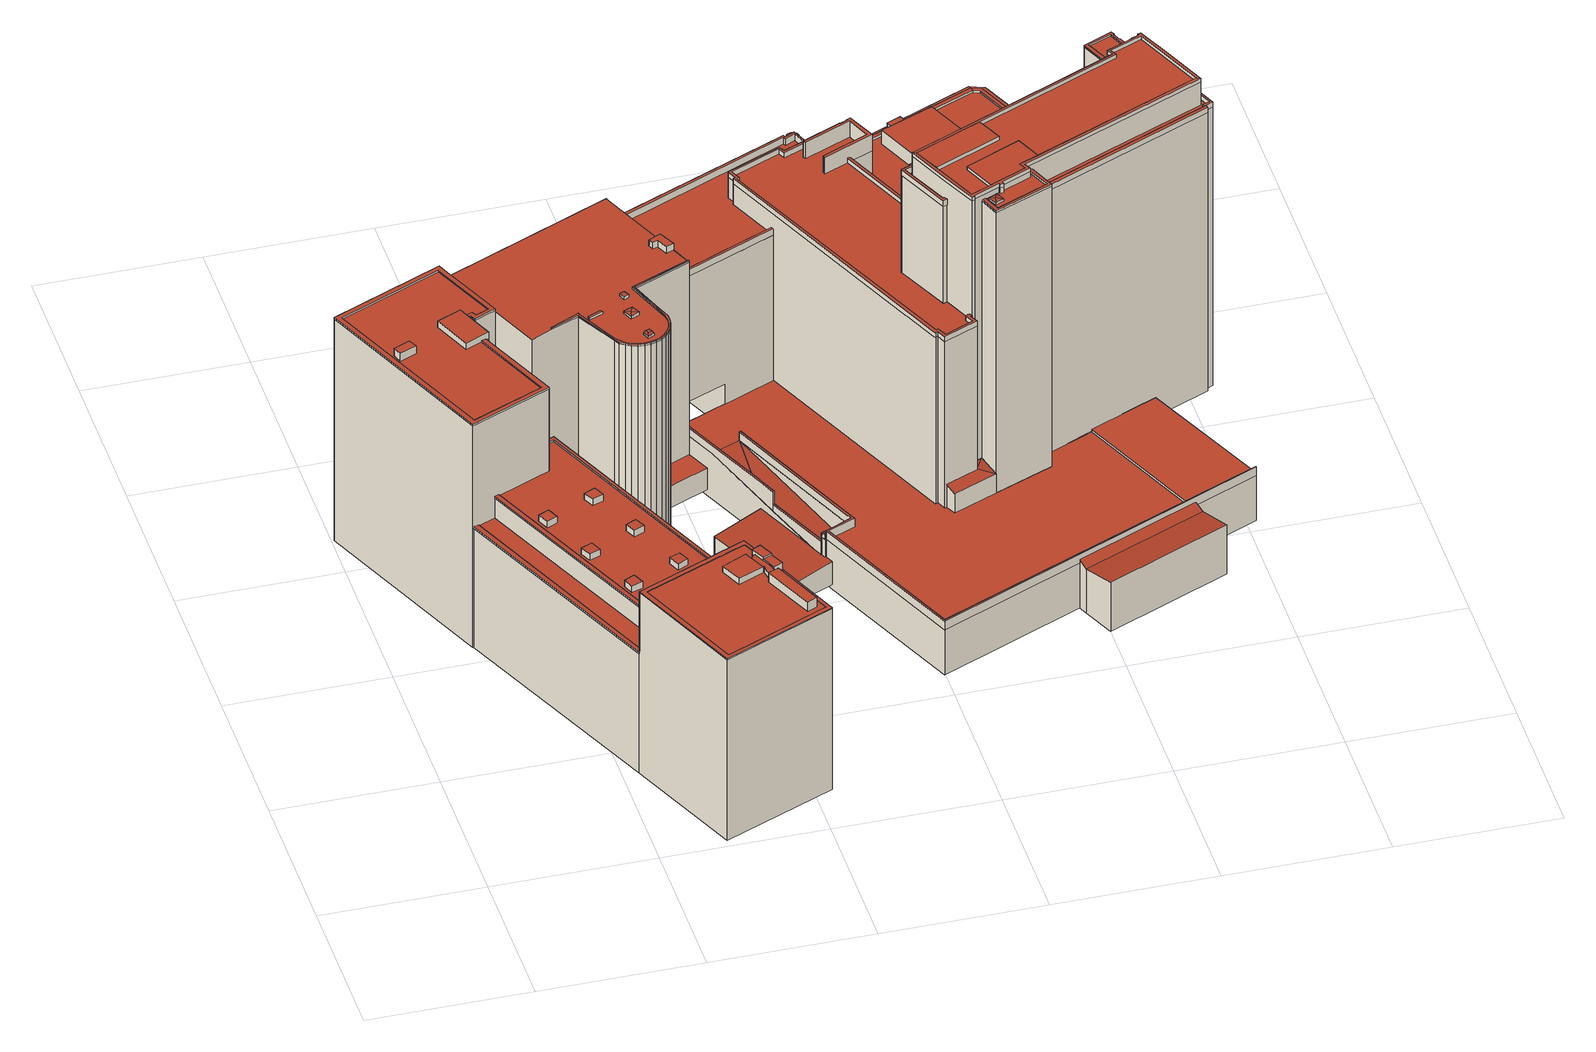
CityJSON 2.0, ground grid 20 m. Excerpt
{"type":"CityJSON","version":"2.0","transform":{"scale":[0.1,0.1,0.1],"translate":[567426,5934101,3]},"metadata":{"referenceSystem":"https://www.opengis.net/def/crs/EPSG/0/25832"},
"CityObjects":{
"building1":{"type":"Building","attributes":{"Grundfläche 2D":"1065.179190","Grundhöhe NN":"3.214"},"children":["building1-1","building1-2","building1-3","building1-4","building1-5","building1-6","building1-7","building1-8","building1-9","building1-10","building1-11","building1-12","building1-13"],"geometry":[{"type":"MultiSurface","lod":"3","boundaries":[[[0,1,2,3,4,5,6,7,8,9,10,11,12,13,14,15,16,17,18,19,20,21,22,23,24,25]],[[26,27,28,29]],[[30,31,32,33,34,35,36,37,38,39,40,41,42]],[[43,44,45,46,47,48,49]],[[50,51,52,53]],[[54,55,56,57,58,59]],[[60,61,62,63,64,65,66,67,68,69,70,71,72,73,74,75,76]],[[77,78,79,80,81,82]],[[83,84,85,86,87,88,89,90,91,92,93,94,95,96]],[[97,98,99,100,101,102,103,104]],[[105,106,107,108,109,110,111,112,113],[114,115,116,117,118,119]],[[120,121,122,123,124]],[[86,85,15,14]],[[84,83,17,16,15,85]],[[83,96,18,17]],[[19,18,96,95]],[[95,94,20,19]],[[21,20,94,93]],[[91,23,22,21,93,92]],[[91,90,24,23]],[[125,126,0,25]],[[126,127,128,2,1,0]],[[128,129,130,131,5,4,3,2]],[[132,133,7,6,5,131]],[[133,134,8,7]],[[134,135,9,8]],[[136,137,138,12,11,10,9,135]],[[138,139,13,12]],[[26,29,89,88]],[[27,26,88,87]],[[140,28,27,87,86,14,13,139]],[[89,29,28,140,125,25,24,90]],[[141,142,46,45]],[[143,47,46,142]],[[49,48,99,98]],[[43,49,98,97]],[[144,145,50,53]],[[102,101,52,51]],[[55,54,115,114]],[[114,119,56,55]],[[119,118,57,56]],[[54,59,58,117,116,115]],[[70,69,113,112]],[[71,70,112,111]],[[72,71,111,110]],[[110,109,73,72]],[[74,73,109,108]],[[107,146,76,75]],[[146,147,148,149,150,63,62,61,60,76]],[[150,151,64,63]],[[151,152,65,64]],[[153,105,68,67,66,65,152,154]],[[81,80,120,124]],[[78,77,155,156]],[[156,157,79,78]],[[134,133,158,159]],[[135,134,159,160]],[[155,77,82,81,124,123,144,53,52,101,100,138,137,136,135,160,161]],[[48,47,143,30,42,139,138,100,99]],[[139,42,41,140]],[[140,41,40,125]],[[125,40,39,126]],[[34,162,131,130,129,128,37,36,35]],[[128,127,126,39,38,37]],[[133,132,131,162,34,163,164,158]],[[163,34,33,32,165,166]],[[31,30,143,142,167,32]],[[144,123,122,145]],[[167,142,141,168,165,32]],[[43,97,104,103,102,51,50,145,122,121,80,79,150,149,148,147,146,45,44]],[[121,120,80]],[[150,79,157,169,170,151]],[[152,151,170,171]],[[45,146,107,172,168,141]],[[173,174,172,107,106,105,153,154,152,171,175]],[[157,156,176,169]],[[156,155,161,176]],[[161,160,159,158,164,163,166,165,168,172,174,173,175,171,170,169,176]]],"semantics":{"surfaces":[{"type":"RoofSurface"},{"type":"WallSurface"},{"type":"GroundSurface"}],"values":[0,0,0,0,0,0,0,0,0,0,0,0,1,1,1,1,1,1,1,1,1,1,1,1,1,1,1,1,1,1,1,1,1,1,1,1,1,1,1,1,1,1,1,1,1,1,1,1,1,1,1,1,1,1,1,1,1,1,1,1,1,1,1,1,1,1,1,1,1,1,1,1,1,1,1,1,1,2]}}]},
"building1-1":{"type":"BuildingInstallation","parents":["building1"],"geometry":[{"type":"MultiSurface","lod":"3","boundaries":[[[177,178,167,179,162,180,181]],[[178,31,32,167]],[[32,33,34,162,179,167]],[[177,181,182,183]],[[35,180,162,34]],[[181,180,35,182]],[[183,31,178,177]]],"semantics":{"surfaces":[{"type":"RoofSurface"},{"type":"WallSurface"}],"values":[0,1,1,1,1,1,1]}}]},
"building1-2":{"type":"BuildingInstallation","parents":["building1"],"geometry":[{"type":"MultiSurface","lod":"3","boundaries":[[[184,185,186,187]],[[187,186,188,189]],[[189,190,184,187]],[[185,184,190,191]],[[191,188,186,185]]],"semantics":{"surfaces":[{"type":"RoofSurface"},{"type":"WallSurface"}],"values":[0,1,1,1,1]}}]},
"building1-3":{"type":"BuildingInstallation","parents":["building1"],"geometry":[{"type":"MultiSurface","lod":"3","boundaries":[[[192,193,194,195]],[[196,197,195,194]],[[192,195,197,198]],[[193,192,198,199]],[[199,196,194,193]]],"semantics":{"surfaces":[{"type":"RoofSurface"},{"type":"WallSurface"}],"values":[0,1,1,1,1]}}]},
"building1-4":{"type":"BuildingInstallation","parents":["building1"],"geometry":[{"type":"MultiSurface","lod":"3","boundaries":[[[200,201,202,203]],[[203,202,204,205]],[[205,206,200,203]],[[201,200,206,207]],[[207,204,202,201]]],"semantics":{"surfaces":[{"type":"RoofSurface"},{"type":"WallSurface"}],"values":[0,1,1,1,1]}}]},
"building1-5":{"type":"BuildingInstallation","parents":["building1"],"geometry":[{"type":"MultiSurface","lod":"3","boundaries":[[[208,209,210,211]],[[211,210,212,213]],[[208,211,213,214]],[[209,208,214,215]],[[210,209,215,212]]],"semantics":{"surfaces":[{"type":"RoofSurface"},{"type":"WallSurface"}],"values":[0,1,1,1,1]}}]},
"building1-6":{"type":"BuildingInstallation","parents":["building1"],"geometry":[{"type":"MultiSurface","lod":"3","boundaries":[[[216,217,218,219]],[[219,218,220,221]],[[216,219,221,222]],[[217,216,222,223]],[[218,217,223,220]]],"semantics":{"surfaces":[{"type":"RoofSurface"},{"type":"WallSurface"}],"values":[0,1,1,1,1]}}]},
"building1-7":{"type":"BuildingInstallation","parents":["building1"],"geometry":[{"type":"MultiSurface","lod":"3","boundaries":[[[224,225,226,227]],[[227,226,228,229]],[[229,230,224,227]],[[225,224,230,231]],[[231,228,226,225]]],"semantics":{"surfaces":[{"type":"RoofSurface"},{"type":"WallSurface"}],"values":[0,1,1,1,1]}}]},
"building1-8":{"type":"BuildingInstallation","parents":["building1"],"geometry":[{"type":"MultiSurface","lod":"3","boundaries":[[[232,233,234,235]],[[104,236,235,234]],[[232,235,236,237]],[[103,233,232,237]],[[233,103,104,234]]],"semantics":{"surfaces":[{"type":"RoofSurface"},{"type":"WallSurface"}],"values":[0,1,1,1,1]}}]},
"building1-9":{"type":"BuildingInstallation","parents":["building1"],"geometry":[{"type":"MultiSurface","lod":"3","boundaries":[[[238,239,240,241]],[[239,238,75,74,108,242]],[[240,239,242,243,244,245,246]],[[246,247,241,240]],[[106,107,75,238,241,247]]],"semantics":{"surfaces":[{"type":"RoofSurface"},{"type":"WallSurface"}],"values":[0,1,1,1,1]}}]},
"building1-10":{"type":"BuildingInstallation","parents":["building1"],"geometry":[{"type":"MultiSurface","lod":"3","boundaries":[[[248,249,250,247,246,251,252]],[[245,253,254,255,256,248,252,251,246]],[[113,69,68,250,249,248,256]],[[106,247,250,68,105]]],"semantics":{"surfaces":[{"type":"RoofSurface"},{"type":"WallSurface"}],"values":[0,1,1,1]}}]},
"building1-11":{"type":"BuildingInstallation","parents":["building1"],"geometry":[{"type":"MultiSurface","lod":"3","boundaries":[[[253,245,244,257,258,259,260,58,57,261,262,263,264,254]],[[265,266,263]],[[266,264,263]],[[267,264,266]],[[243,268,257,244]],[[268,269,258,257]],[[269,270,259,258]],[[260,259,270,271]],[[271,117,58,260]],[[118,272,261,57]],[[272,273,274,263,262,261]],[[274,275,265,263]],[[264,267,276,277]],[[277,255,254,264]]],"semantics":{"surfaces":[{"type":"RoofSurface"},{"type":"WallSurface"}],"values":[0,0,0,0,1,1,1,1,1,1,1,1,1,1]}}]},
"building1-12":{"type":"BuildingInstallation","parents":["building1"],"geometry":[{"type":"MultiSurface","lod":"3","boundaries":[[[278,267,266,265,279,280,281]],[[276,267,278,282]],[[275,283,279,265]],[[280,279,283,284]],[[284,285,281,280]],[[285,282,278,281]]],"semantics":{"surfaces":[{"type":"RoofSurface"},{"type":"WallSurface"}],"values":[0,1,1,1,1,1]}}]},
"building1-13":{"type":"BuildingInstallation","parents":["building1"],"geometry":[{"type":"MultiSurface","lod":"3","boundaries":[[[286,287,288,289]],[[289,288,290,291]],[[286,289,291,292]],[[287,286,292,293]],[[288,287,293,290]]],"semantics":{"surfaces":[{"type":"RoofSurface"},{"type":"WallSurface"}],"values":[0,1,1,1,1]}}]},
"building2":{"type":"Building","attributes":{"Grundfläche 2D":"12.905920","Grundhöhe NN":"3.214"},"geometry":[{"type":"Solid","lod":"3","boundaries":[[[[294,295,296]],[[294,297,295]],[[294,296,298]],[[294,298,297]],[[299,300,296,295]],[[300,301,298,296]],[[301,302,297,298]],[[302,299,295,297]],[[302,301,300,299]]]],"semantics":{"surfaces":[{"type":"RoofSurface"},{"type":"WallSurface"},{"type":"GroundSurface"}],"values":[[0,0,0,0,1,1,1,1,2]]}}]},
"building3":{"type":"Building","attributes":{"Grundfläche 2D":"428.763745","Grundhöhe NN":"4.168"},"children":["building3-1","building3-2","building3-3","building3-4","building3-5","building3-6"],"geometry":[{"type":"Solid","lod":"3","boundaries":[[[[303,304,305,306,307,308,309,310,311,312,313,314,315,316,317,318,319,320,321,322,323,324,325,326,327,328]],[[329,330,331,332]],[[309,308,307,333,334]],[[310,309,334,335]],[[311,310,335,336]],[[312,311,336,337]],[[313,312,337,338]],[[314,313,338,339]],[[315,314,339,340]],[[316,315,340,341]],[[317,316,341,342]],[[318,317,342,343]],[[319,318,343,344]],[[320,319,344,345]],[[321,320,345,346]],[[322,321,346,347]],[[323,322,347,348]],[[324,323,348,349]],[[329,325,324,349,350,330]],[[325,329,332,326]],[[305,304,303,328,327,326,332,351,352,353]],[[306,305,353,354]],[[307,306,354,333]],[[332,331,355,351]],[[331,330,350,355]],[[348,347,346,345,344,343,342,341,340,339,338,337,336,335,334,333,354,353,352,351,355,350,349]]]],"semantics":{"surfaces":[{"type":"RoofSurface"},{"type":"WallSurface"},{"type":"GroundSurface"}],"values":[[0,0,1,1,1,1,1,1,1,1,1,1,1,1,1,1,1,1,1,1,1,1,1,1,1,2]]}}]},
"building3-1":{"type":"BuildingInstallation","parents":["building3"],"geometry":[{"type":"MultiSurface","lod":"3","boundaries":[[[356,357,358,359]],[[359,358,360]],[[361,358,357]],[[360,358,361]],[[362,363,364,357,356,359]],[[364,365,361,357]],[[365,366,360,361]],[[366,362,359,360]]],"semantics":{"surfaces":[{"type":"RoofSurface"},{"type":"WallSurface"}],"values":[0,0,0,0,1,1,1,1]}}]},
"building3-2":{"type":"BuildingInstallation","parents":["building3"],"geometry":[{"type":"MultiSurface","lod":"3","boundaries":[[[367,368,369]],[[367,370,371]],[[371,372,367]],[[372,368,367]],[[373,374,375,372,371]],[[376,375,374]],[[377,378,379,380,381,382,383,384,385,386,387,388,375,376,389,390,391,392,393,394,395,396,397,398,399,400,401,402,403,404,405,406,407,408,409,410,411,412]],[[370,367,369,327,413]],[[370,413,414,371]],[[414,415,416,417,376,374,373,371]],[[389,376,417,418]],[[390,389,418,419]],[[419,420,391,390]],[[392,391,420,421]],[[421,422,393,392]],[[394,393,422,423]],[[395,394,423,424]],[[396,395,424,425]],[[397,396,425,426]],[[426,427,398,397]],[[427,428,399,398]],[[428,429,400,399]],[[429,430,401,400]],[[402,401,430,431]],[[402,431,432,404,403]],[[406,405,404,432,433]],[[433,308,407,406]],[[308,309,408,407]],[[408,309,310,410,409]],[[310,311,411,410]],[[311,312,412,411]],[[312,313,377,412]],[[313,314,378,377]],[[314,315,379,378]],[[315,316,380,379]],[[316,317,381,380]],[[317,318,382,381]],[[318,319,383,382]],[[319,320,384,383]],[[320,321,385,384]],[[321,322,386,385]],[[322,323,387,386]],[[323,324,388,387]],[[388,324,325,372,375]],[[325,326,368,372]],[[326,327,369,368]]],"semantics":{"surfaces":[{"type":"RoofSurface"},{"type":"WallSurface"}],"values":[0,0,0,0,0,0,0,1,1,1,1,1,1,1,1,1,1,1,1,1,1,1,1,1,1,1,1,1,1,1,1,1,1,1,1,1,1,1,1,1,1,1,1,1,1,1]}}]},
"building3-3":{"type":"BuildingInstallation","parents":["building3"],"geometry":[{"type":"MultiSurface","lod":"3","boundaries":[[[434,435,436,437]],[[438,439,440,434,437,441]],[[442,443,444,445,436,435]],[[444,438,441,445]],[[441,437,436,445]],[[446,447,435,434]],[[447,448,449,450,444,443,442,435]],[[450,451,438,444]],[[438,451,452,446,434,440,439]]],"semantics":{"surfaces":[{"type":"RoofSurface"},{"type":"WallSurface"}],"values":[0,0,0,0,0,1,1,1,1]}}]},
"building3-4":{"type":"BuildingInstallation","parents":["building3"],"geometry":[{"type":"MultiSurface","lod":"3","boundaries":[[[453,454,455,456,457]],[[458,459,455,454]],[[459,460,456,455]],[[461,453,457,456,460,462]],[[461,458,454,453]]],"semantics":{"surfaces":[{"type":"RoofSurface"},{"type":"WallSurface"}],"values":[0,1,1,1,1]}}]},
"building3-5":{"type":"BuildingInstallation","parents":["building3"],"geometry":[{"type":"MultiSurface","lod":"3","boundaries":[[[463,464,465,466]],[[466,465,467,468]],[[463,466,468,469]],[[469,470,464,463]],[[470,467,465,464]]],"semantics":{"surfaces":[{"type":"RoofSurface"},{"type":"WallSurface"}],"values":[0,1,1,1,1]}}]},
"building3-6":{"type":"BuildingInstallation","parents":["building3"],"geometry":[{"type":"MultiSurface","lod":"3","boundaries":[[[471,472,473,474,475,476]],[[303,477,474,473]],[[477,478,475,474]],[[476,475,478,479]],[[479,480,471,476]],[[480,328,472,471]],[[328,303,473,472]]],"semantics":{"surfaces":[{"type":"RoofSurface"},{"type":"WallSurface"}],"values":[0,1,1,1,1,1,1]}}]},
"building4":{"type":"Building","attributes":{"Grundfläche 2D":"85.106698","Grundhöhe NN":"3.986"},"geometry":[{"type":"Solid","lod":"3","boundaries":[[[[481,482,483,484,485,486]],[[482,481,487,488]],[[483,482,488,489]],[[484,483,489,490]],[[481,486,491,487]],[[485,484,490,492]],[[486,485,492,491]],[[491,492,490,489,488,487]]]],"semantics":{"surfaces":[{"type":"RoofSurface"},{"type":"WallSurface"},{"type":"GroundSurface"}],"values":[[0,1,1,1,1,1,1,2]]}}]},
"building5":{"type":"Building","attributes":{"Grundfläche 2D":"543.362031","Grundhöhe NN":"6.233"},"children":["building5-1","building5-2","building5-3"],"geometry":[{"type":"MultiSurface","lod":"3","boundaries":[[[493,494,495,496,497,498,499,500,501,502,503,504,505,506,507,508,509,510,511,512,513,514,515,516,517,518,519,520,521,522,523,524,525,526]],[[527,528,529,530,531,532,533,534,535,536,537,538,539,540,541,542,543,544,545,546]],[[547,548,549,550,551,552,553,554,555,556,557,558,559,560,561,562,563,564,565,566,567,568,569,570,571,572,573,574,575,576]],[[577,578,579,580,581,582,583,584,585,586,587,588,589,590,591,592,593,594,595,596]],[[549,548,547,509,508,507]],[[547,576,510,509]],[[511,510,576,575]],[[575,574,512,511]],[[513,512,574,573]],[[573,572,514,513]],[[572,571,515,514]],[[571,570,569,517,516,515]],[[518,517,569,568]],[[519,518,568,567]],[[520,519,567,566]],[[521,520,566,565]],[[564,597,523,522]],[[597,598,524,523]],[[598,599,525,524]],[[600,493,526,525,599,601]],[[600,602,494,493]],[[602,603,495,494]],[[603,604,496,495]],[[604,605,497,496]],[[605,606,607,608,500,499,498,497]],[[608,609,501,500]],[[609,610,502,501]],[[610,611,612,504,503,502]],[[612,613,505,504]],[[613,614,506,505]],[[614,549,507,506]],[[615,579,536,535]],[[578,537,536,579]],[[538,537,578,577]],[[539,538,577,596]],[[540,539,596,595]],[[595,594,541,540]],[[542,541,594,593]],[[593,592,543,542]],[[592,591,544,543]],[[616,617,527,546]],[[617,618,528,527]],[[618,619,529,528]],[[619,620,530,529]],[[620,621,531,530]],[[621,622,623,533,532,531]],[[534,533,623,624]],[[624,615,535,534]],[[557,556,625,626]],[[558,557,626,627]],[[559,558,627,628]],[[560,559,628,629]],[[561,560,629,630]],[[562,561,630,631]],[[563,562,631,632]],[[564,563,632,633]],[[597,564,633,634]],[[598,597,634,635]],[[599,598,635,636,616,546]],[[544,591,590,600,601,599,546,545]],[[600,590,589,602]],[[602,589,588,603]],[[603,588,587,604]],[[604,587,586,605]],[[584,637,638,639,608,607,606,605,586,585]],[[609,608,639,640]],[[610,609,640,641]],[[642,612,611,610,641,643]],[[553,552,644,645]],[[556,555,554,646,625]],[[613,612,642,647]],[[614,613,647,648]],[[550,549,614,648,649]],[[552,551,650,644]],[[554,553,645,646]],[[551,550,649,650]],[[581,580,579,615,651,652]],[[653,581,652]],[[582,581,653,654]],[[654,655,583,582]],[[656,657,637,584,583,655]],[[617,616,636,658]],[[618,617,658,659]],[[619,618,659,660]],[[620,619,660,661]],[[621,620,661,662]],[[663,664,665,623,622,621,662,666]],[[665,667,624,623]],[[668,651,615,624,667]],[[666,657,656,663]],[[651,668,653,652]],[[637,657,666,662,661,660,659,658,636,635,634,633,632,631,630,629,628,627,626,625,646,645,644,650,649,648,647,642,643,641,640,639,638]],[[654,653,668,667,665,664,663,656,655]]],"semantics":{"surfaces":[{"type":"RoofSurface"},{"type":"WallSurface"},{"type":"GroundSurface"},{"type":"OuterCeilingSurface"}],"values":[0,0,0,0,1,1,1,1,1,1,1,1,1,1,1,1,1,1,1,1,1,1,1,1,1,1,1,1,1,1,1,1,1,1,1,1,1,1,1,1,1,1,1,1,1,1,1,1,1,1,1,1,1,1,1,1,1,1,1,1,1,1,1,1,1,1,1,1,1,1,1,1,1,1,1,1,1,1,1,1,1,1,1,1,1,1,1,1,1,1,1,2,3]}}]},
"building5-1":{"type":"BuildingInstallation","parents":["building5"],"geometry":[{"type":"MultiSurface","lod":"3","boundaries":[[[669,670,671,672,673,674,675,676]],[[672,671,585,677]],[[677,678,673,672]],[[678,580,674,673]],[[580,581,675,674]],[[581,582,676,675]],[[582,583,669,676]],[[583,584,670,669]],[[585,671,670,584]]],"semantics":{"surfaces":[{"type":"RoofSurface"},{"type":"WallSurface"}],"values":[0,1,1,1,1,1,1,1,1]}}]},
"building5-2":{"type":"BuildingInstallation","parents":["building5"],"geometry":[{"type":"MultiSurface","lod":"3","boundaries":[[[679,680,681,682,683,684,685,686,687,688,689,690]],[[685,684,691,692]],[[692,693,686,685]],[[687,686,693,694]],[[694,695,688,687]],[[695,696,689,688]],[[558,690,689,696,697,698,699,557]],[[558,559,679,690]],[[680,679,559,560]],[[560,561,681,680]],[[561,562,682,681]],[[562,563,683,682]],[[691,684,683,563,564,522,521,565]]],"semantics":{"surfaces":[{"type":"RoofSurface"},{"type":"WallSurface"}],"values":[0,1,1,1,1,1,1,1,1,1,1,1,1]}}]},
"building5-3":{"type":"BuildingInstallation","parents":["building5"],"geometry":[{"type":"MultiSurface","lod":"3","boundaries":[[[700,701,699,698]],[[700,698,697,555]],[[701,700,555,556]],[[556,557,699,701]]],"semantics":{"surfaces":[{"type":"RoofSurface"},{"type":"WallSurface"}],"values":[0,1,1,1]}}]},
"building6":{"type":"Building","attributes":{"Grundfläche 2D":"1295.528689","Grundhöhe NN":"3.375"},"children":["building6-1","building6-2","building6-3"],"geometry":[{"type":"MultiSurface","lod":"3","boundaries":[[[702,703,704,705]],[[706,707,708,709]],[[710,709,708]],[[711,712,709,710,713,714]],[[715,716,717,718,719,720,721,722,723,724,725,726,727]],[[728,729,730,731,730,732,733,734,735,736,737,738,739]],[[740,741,742,731,743,744,745,746,747,748,749,750,751,752,753,754,755,756,757,758,759,760,761]],[[731,742,762,763]],[[764,731,763,762]],[[765,731,764,762,766,767,768]],[[769,770,771,772]],[[773,774,771,770]],[[731,765,730]],[[734,733,732,775,736,735]],[[768,775,732,730,765]],[[768,767,776,737,736,775]],[[777,778,704,703]],[[778,749,705,704]],[[749,748,702,705]],[[707,706,754,753]],[[708,707,753,752]],[[752,779,710,708]],[[779,780,713,710]],[[781,782,711,714]],[[782,783,712,711]],[[780,781,714,713]],[[783,784,709,712]],[[784,754,706,709]],[[730,785,786,729,728,720,719,718,717,731]],[[739,787,721,720,728]],[[739,788,722,721,787]],[[789,723,722,788,790,769,772,791]],[[777,703,724,723,789]],[[725,724,703,702,748,747]],[[747,746,726,725]],[[744,715,727,726,746,745]],[[744,743,716,715]],[[743,731,717,716]],[[792,793,794,738,737,776,767,766,762,742,741,795,796]],[[739,738,794,797]],[[788,739,797,798]],[[788,798,799,790]],[[791,800,801,789]],[[802,778,777,789,801,803]],[[750,749,778,802,804]],[[751,750,804,805]],[[752,751,805,806]],[[779,752,806,807]],[[780,779,807,808]],[[782,781,809,810]],[[783,782,810,811]],[[781,780,808,809]],[[784,783,811,812]],[[813,755,754,784,812,814]],[[757,756,815,816]],[[756,755,813,815]],[[817,759,758,757,816,818]],[[760,759,817,819]],[[761,760,819,820]],[[741,740,761,820,795]],[[769,790,799,821,770]],[[771,822,800,791,772]],[[773,770,821,823]],[[774,773,823,824]],[[771,774,824,822]],[[804,802,803,801,800,822,824,823,821,799,798,797,794,793,792,796,795,820,819,817,818,816,815,813,814,812,811,810,809,808,807,806,805]]],"semantics":{"surfaces":[{"type":"RoofSurface"},{"type":"WallSurface"},{"type":"GroundSurface"}],"values":[0,0,0,0,0,0,0,0,0,0,0,0,1,1,1,1,1,1,1,1,1,1,1,1,1,1,1,1,1,1,1,1,1,1,1,1,1,1,1,1,1,1,1,1,1,1,1,1,1,1,1,1,1,1,1,1,1,1,1,1,1,1,1,1,1,2]}}]},
"building6-1":{"type":"BuildingInstallation","parents":["building6"],"geometry":[{"type":"MultiSurface","lod":"3","boundaries":[[[825,826,827,828,829,830,831,832]],[[828,741,742,762,766,833,830,829]],[[833,834,835,832,831,830]],[[836,764,825,832,835]],[[826,825,764,763]],[[763,837,740,827,826]],[[740,741,828,827]]],"semantics":{"surfaces":[{"type":"RoofSurface"},{"type":"WallSurface"}],"values":[0,1,1,1,1,1,1]}}]},
"building6-2":{"type":"BuildingInstallation","parents":["building6"],"geometry":[{"type":"MultiSurface","lod":"3","boundaries":[[[835,834,833,776,775]],[[835,775,768,836]],[[766,767,776,833]],[[767,768,775,776]]],"semantics":{"surfaces":[{"type":"RoofSurface"},{"type":"WallSurface"}],"values":[0,1,1,1]}}]},
"building6-3":{"type":"BuildingInstallation","parents":["building6"],"geometry":[{"type":"MultiSurface","lod":"3","boundaries":[[[838,786,785,839,840,841,842,843,844,845,787]],[[730,732,839,785]],[[732,733,734,735,736,843,842,841,840,839]],[[736,737,844,843]],[[737,738,845,844]],[[738,739,787,845]],[[739,846,838,787]],[[846,729,786,838]]],"semantics":{"surfaces":[{"type":"RoofSurface"},{"type":"WallSurface"}],"values":[0,1,1,1,1,1,1,1]}}]},
"building7":{"type":"Building","attributes":{"Grundfläche 2D":"1.753534","Grundhöhe NN":"9.571"},"geometry":[{"type":"Solid","lod":"3","boundaries":[[[[847,848,849,850,851,852,853,854,855,856,857,858,859,860,861,862,863,864,865,866]],[[867,868,855,854]],[[869,867,854,853]],[[870,869,853,852]],[[868,871,856,855]],[[871,872,857,856]],[[872,873,858,857]],[[873,874,859,858]],[[874,875,860,859]],[[875,876,861,860]],[[876,877,862,861]],[[877,878,863,862]],[[878,879,864,863]],[[879,880,865,864]],[[880,881,866,865]],[[881,882,847,866]],[[882,883,848,847]],[[883,884,849,848]],[[884,885,850,849]],[[885,886,851,850]],[[886,870,852,851]],[[879,878,877,876,875,874,873,872,871,868,867,869,870,886,885,884,883,882,881,880]]]],"semantics":{"surfaces":[{"type":"RoofSurface"},{"type":"WallSurface"},{"type":"GroundSurface"}],"values":[[0,1,1,1,1,1,1,1,1,1,1,1,1,1,1,1,1,1,1,1,1,2]]}}]},
"building8":{"type":"Building","attributes":{"Grundfläche 2D":"466.143411","Grundhöhe NN":"7.476"},"children":["building8-1","building8-2","building8-3"],"geometry":[{"type":"Solid","lod":"3","boundaries":[[[[887,888,889,890,891,892,893,894,895,896,897,898]],[[899,900,901,902]],[[903,904,905,906,900,907,908,909,910,911,912,913,914,915,916,917,918,919,920]],[[921,922,923,924,925,926,907,900,927,928,929,919,918,930,931,932]],[[933,934,905,904,903,920,935]],[[936,937,938,939,940,941,942,943,944,945,946]],[[947,948,949,950,951,952,953,954,955,956,957,958]],[[959,960,961,962,963,964,965,966]],[[967,968,969,970,971,972,973,974,975,976,977,978]],[[979,980,981,982,983,984,985,986,987,988,989,990]],[[991,992,993,994,995,996,997,998,999]],[[1000,1001,891,890]],[[1001,1002,892,891]],[[1002,1003,893,892]],[[1003,1004,894,893]],[[1004,1005,895,894]],[[897,896,963,962]],[[961,898,897,962]],[[887,898,961,960]],[[960,959,888,887]],[[959,966,889,888]],[[901,979,990,902]],[[990,989,899,902]],[[1006,1007,1008,909,908,907]],[[1008,1009,910,909]],[[1009,1010,911,910]],[[1010,1011,912,911]],[[1011,1012,913,912]],[[1012,1013,914,913]],[[1013,1014,915,914]],[[1014,1015,916,915]],[[1015,1016,917,916]],[[1016,1017,918,917]],[[919,985,984,935,920]],[[904,905,981,980,906,905,904,903]],[[906,980,979,901,900]],[[927,900,899,989,988]],[[988,987,928,927]],[[987,986,929,928]],[[986,985,919,929]],[[1017,1018,930,918]],[[1018,1019,931,930]],[[1020,932,931,1019]],[[1020,1021,921,932]],[[1021,1022,1023,1024,924,923,922,921]],[[1024,1025,925,924]],[[1025,1026,1006,907,926,925]],[[984,983,933,935]],[[934,933,983,982]],[[905,934,982,981]],[[1027,1028,948,947]],[[1028,1029,949,948]],[[996,995,951,950]],[[995,994,952,951]],[[994,993,953,952]],[[993,992,954,953]],[[992,991,955,954]],[[1030,1031,957,956]],[[1031,1032,958,957]],[[1032,1027,947,958]],[[1001,1000,1033,1034]],[[1002,1001,1034,1035]],[[1003,1002,1035,1036]],[[1004,1003,1036,1037]],[[1005,1004,1037,1038]],[[967,978,1039,1040]],[[968,967,1040,1041]],[[1000,890,889,966,965,969,968,1041,1033]],[[969,965,964,1017,1016,971,970]],[[1017,964,963,1018]],[[1018,963,896]],[[1005,1038,1042,1019,1018,896,895]],[[1043,1020,1019,1042]],[[1021,1020,1043,1044]],[[936,1045,1024,1023,1022,1021,1044,1046,938,937]],[[1024,1045,936,946,1047,1025]],[[997,1006,1026,1025,1047,946,945,999,998]],[[950,949,1029,1048,1049,1008,1007,1006,997,996]],[[1009,1008,1049,1050]],[[1010,1009,1050,1051]],[[978,977,976,1011,1010,1051,1039]],[[1011,976,975,1012]],[[1012,975,974,1013]],[[1013,974,973,1014]],[[1014,973,972,1015]],[[1015,972,971,1016]],[[1030,956,955,991,999,945,944,1052,1053]],[[939,938,1046,1054]],[[940,939,1054,1055]],[[941,940,1055,1056]],[[942,941,1056,1057]],[[943,942,1057,1058]],[[944,943,1058,1052]],[[1031,1030,1053,1059]],[[1032,1031,1059,1060]],[[1027,1032,1060,1061]],[[1028,1027,1061,1062]],[[1029,1028,1062,1048]],[[1046,1044,1043,1042,1038,1037,1036,1035,1034,1033,1041,1040,1039,1051,1050,1049,1048,1062,1061,1060,1059,1053,1052,1058,1057,1056,1055,1054]]]],"semantics":{"surfaces":[{"type":"RoofSurface"},{"type":"WallSurface"},{"type":"GroundSurface"}],"values":[[0,0,0,0,0,0,0,0,0,0,0,1,1,1,1,1,1,1,1,1,1,1,1,1,1,1,1,1,1,1,1,1,1,1,1,1,1,1,1,1,1,1,1,1,1,1,1,1,1,1,1,1,1,1,1,1,1,1,1,1,1,1,1,1,1,1,1,1,1,1,1,1,1,1,1,1,1,1,1,1,1,1,1,1,1,1,1,1,1,1,1,1,1,1,1,1,1,1,2]]}}]},
"building8-1":{"type":"BuildingInstallation","parents":["building8"],"geometry":[{"type":"MultiSurface","lod":"3","boundaries":[[[1063,1064,1065,1066,1067,1068,1069,1070]],[[977,978,1063,1070]],[[978,967,1064,1063]],[[967,968,1065,1064]],[[968,969,1066,1065]],[[1067,1066,969,970]],[[970,1071,1068,1067]],[[1069,1068,1071,1072]],[[977,1070,1069,1072]]],"semantics":{"surfaces":[{"type":"RoofSurface"},{"type":"WallSurface"}],"values":[0,1,1,1,1,1,1,1,1]}}]},
"building8-2":{"type":"BuildingInstallation","parents":["building8"],"geometry":[{"type":"MultiSurface","lod":"3","boundaries":[[[1073,1074,1075,1076]],[[1076,1075,1077]],[[1078,1075,1074]],[[1079,1077,1075,1078]],[[1080,1081,1082,1074,1073,1076]],[[1082,1083,1078,1074]],[[1084,1077,1079,1078,1083,1085]],[[1084,1080,1076,1077]]],"semantics":{"surfaces":[{"type":"RoofSurface"},{"type":"WallSurface"}],"values":[0,0,0,0,1,1,1,1]}}]},
"building8-3":{"type":"BuildingInstallation","parents":["building8"],"geometry":[{"type":"MultiSurface","lod":"3","boundaries":[[[1086,1087,1088,1089,1090,1091,1092,1093,1094,1095,1096,1047,1045]],[[939,940,1091,1090]],[[938,939,1090,1089]],[[940,941,1092,1091]],[[941,942,1093,1092]],[[942,943,1094,1093]],[[943,944,1095,1094]],[[944,945,1096,1095]],[[946,1047,1096,945]],[[936,1097,1086,1045,1047,946]],[[1087,1086,1097,1098]],[[1098,937,1088,1087]],[[938,1089,1088,937]]],"semantics":{"surfaces":[{"type":"RoofSurface"},{"type":"WallSurface"}],"values":[0,1,1,1,1,1,1,1,1,1,1,1,1]}}]},
"building9":{"type":"Building","attributes":{"Grundfläche 2D":"559.631083","Grundhöhe NN":"8.779"},"children":["building9-1"],"geometry":[{"type":"MultiSurface","lod":"3","boundaries":[[[1099,1100,1101,1102]],[[1103,1104,1105,1106,1107,1108,1109,1110,1111,1112]],[[1113,1114,1115,1116,1117,1118,1119,1107,1106,1120,1121,1122,1123,1124,1125,1126,1112,1111,1127]],[[1128,1129,1130,1131,1132,1133,1134,1135,1136,1137,1138,1139],[1140,1141,1142,1143,1144,1145]],[[1146,1147,1148,1149,1150,1151,1152,1153,1154,1155,1156,1157,1158,1159,1160,1161,1162,1163,1164,1165,1166,1167,1168]],[[1169,1170,1171,1172,1173,1174,1154,1153,1175,1176,1177,1167,1166,1178]],[[1140,1100,1099,1143,1142,1179,1180,1141]],[[1140,1145,1101,1100]],[[1102,1101,1145,1144]],[[1099,1102,1144,1143]],[[1153,1152,1108,1107]],[[1152,1151,1109,1108]],[[1151,1150,1110,1109]],[[1150,1149,1111,1110]],[[1103,1112,1135,1134]],[[1104,1103,1134,1133]],[[1105,1104,1133,1132]],[[1132,1131,1106,1105]],[[1120,1106,1131,1130]],[[1121,1120,1130,1129]],[[1129,1128,1122,1121]],[[1123,1122,1128,1139]],[[1124,1123,1139,1138]],[[1138,1137,1125,1124]],[[1126,1125,1137,1136]],[[1112,1126,1136,1135]],[[1149,1148,1147,1113,1127,1111]],[[1146,1114,1113,1147]],[[1146,1168,1115,1114]],[[1168,1167,1116,1115]],[[1167,1177,1117,1116]],[[1177,1176,1118,1117]],[[1119,1118,1176,1175]],[[1175,1153,1107,1119]],[[1181,1182,1157,1156,1155,1154,1183,1184]],[[1158,1157,1182,1185]],[[1186,1160,1159,1158,1185,1187]],[[1188,1162,1161,1160,1186,1189]],[[1163,1162,1188,1190]],[[1164,1163,1190,1191]],[[1165,1164,1191,1192]],[[1166,1165,1192,1193]],[[1178,1166,1193,1194]],[[1195,1170,1169,1178,1194,1196]],[[1197,1198,1173,1172,1171,1170,1195,1199]],[[1154,1174,1173,1198,1200,1183]],[[1192,1191,1190,1188,1189,1186,1187,1185,1182,1181,1184,1183,1200,1198,1197,1199,1195,1196,1194,1193]]],"semantics":{"surfaces":[{"type":"RoofSurface"},{"type":"WallSurface"},{"type":"GroundSurface"}],"values":[0,0,0,0,0,0,1,1,1,1,1,1,1,1,1,1,1,1,1,1,1,1,1,1,1,1,1,1,1,1,1,1,1,1,1,1,1,1,1,1,1,1,1,1,1,1,2]}}]},
"building9-1":{"type":"BuildingInstallation","parents":["building9"],"geometry":[{"type":"MultiSurface","lod":"3","boundaries":[[[1201,1180,1179,1202]],[[1142,1203,1202,1179]],[[1201,1202,1203,1204]],[[1204,1141,1180,1201]]],"semantics":{"surfaces":[{"type":"RoofSurface"},{"type":"WallSurface"}],"values":[0,1,1,1]}}]}
},
"vertices":[
[152,621,319],[153,619,319],[155,614,319],[177,624,319],[178,624,319],[182,626,319],[149,702,319],[142,719,319],[3,659,319],[101,428,319],[107,430,319],[108,431,319],[202,471,319],[157,576,319],[151,574,319],[194,473,319],[105,436,319],[105,435,319],[11,656,319],[139,711,319],[175,628,319],[158,621,319],[157,623,319],[155,627,319],[142,622,319],[144,618,319],[111,613,326],[131,565,326],[161,578,326],[141,626,326],[184,511,110],[219,526,110],[223,528,110],[208,564,110],[182,626,110],[178,624,110],[177,624,110],[155,614,110],[153,619,110],[152,621,110],[144,618,110],[161,578,110],[157,576,110],[354,213,202],[355,213,202],[358,215,202],[223,528,202],[184,511,202],[186,507,202],[221,522,202],[248,168,202],[253,170,202],[135,442,202],[130,440,202],[352,182,267],[320,167,267],[332,140,267],[364,154,267],[356,171,267],[352,180,267],[355,213,260],[354,213,260],[226,158,260],[220,156,260],[282,10,260],[421,69,260],[421,70,260],[419,74,260],[386,153,260],[382,151,260],[415,73,260],[286,17,260],[228,153,260],[357,208,260],[367,186,260],[370,188,260],[358,215,260],[102,429,173],[102,428,173],[220,156,173],[225,158,173],[108,431,173],[107,430,173],[105,435,317],[105,436,317],[194,473,317],[151,574,317],[131,565,317],[111,613,317],[141,626,317],[142,622,317],[155,627,317],[157,623,317],[158,621,317],[175,628,317],[139,711,317],[11,656,317],[354,213,200],[221,522,200],[186,507,200],[202,471,200],[135,442,200],[253,170,200],[276,180,200],[297,189,200],[386,153,259],[378,170,259],[370,188,259],[367,186,259],[357,208,259],[228,153,259],[286,17,259],[415,73,259],[382,151,259],[320,167,259],[352,182,259],[352,180,259],[356,171,259],[364,154,259],[332,140,259],[225,158,171],[226,158,171],[248,168,171],[130,440,171],[108,431,171],[144,618,317],[152,621,317],[153,619,317],[155,614,317],[177,624,317],[178,624,317],[182,626,317],[149,702,317],[142,719,317],[3,659,317],[101,428,317],[107,430,317],[108,431,317],[202,471,317],[157,576,317],[161,578,317],[358,215,200],[223,528,200],[184,511,200],[130,440,200],[248,168,200],[358,215,259],[355,213,259],[354,213,259],[226,158,259],[220,156,259],[282,10,259],[421,69,259],[419,74,259],[421,70,259],[102,429,171],[102,428,171],[220,156,171],[142,719,2],[3,659,2],[101,428,2],[102,429,2],[182,626,113],[182,626,2],[149,702,2],[223,528,2],[208,564,2],[223,528,113],[358,215,2],[220,156,2],[282,10,2],[421,69,2],[370,188,2],[419,74,2],[386,153,2],[421,70,2],[102,428,2],
[202,566,113],[219,526,113],[208,564,113],[178,624,113],[203,566,113],[203,566,110],[202,566,110],
[232,231,209],[246,236,209],[240,250,209],[227,244,209],[240,250,200],[227,244,200],[232,231,200],[246,236,200],
[172,371,209],[185,377,209],[179,391,209],[166,385,209],[179,391,200],[166,385,200],[172,371,200],[185,377,200],
[202,301,209],[216,306,209],[210,320,209],[196,314,209],[210,320,200],[196,314,200],[202,301,200],[216,306,200],
[293,257,209],[306,263,209],[300,276,209],[287,271,209],[300,276,200],[287,271,200],[293,257,200],[306,263,200],
[262,329,209],[275,335,209],[269,348,209],[256,342,209],[269,348,200],[256,342,200],[262,329,200],[275,335,200],
[232,397,209],[246,402,209],[240,416,209],[226,410,209],[240,416,200],[226,410,200],[232,397,200],[246,402,200],
[271,190,226],[276,180,226],[297,189,226],[292,199,226],[292,199,200],[271,190,200],
[370,188,271],[359,183,271],[367,165,271],[378,170,271],[359,183,259],[361,178,259],[361,178,267],[367,165,267],[367,165,269],[378,170,269],
[375,148,269],[382,151,269],[386,153,269],[371,157,269],[373,151,269],[371,157,267],[373,151,267],[373,151,259],[375,148,259],
[359,178,267],[358,176,267],[357,175,267],[356,173,267],[365,154,267],[366,144,267],[367,142,267],[374,145,267],[366,136,272],[369,137,272],[377,140,272],[359,178,259],[358,176,259],[357,175,259],[356,173,259],[365,154,259],[366,144,259],[367,142,259],[366,136,259],[377,140,259],[374,145,259],
[378,141,272],[365,135,272],[393,71,272],[405,77,272],[378,141,259],[365,135,259],[393,71,259],[405,77,259],
[75,573,328],[70,584,328],[50,575,328],[54,564,328],[50,575,317],[54,564,317],[75,573,317],[70,584,317],
[272,484,43],[281,507,35],[248,493,35],[296,474,35],[263,460,35],[281,507,2],[248,493,2],[263,460,2],[296,474,2],
[395,702,316],[358,788,316],[357,792,316],[149,702,316],[208,564,316],[234,576,316],[269,591,316],[296,538,316],[300,532,316],[306,527,316],[312,523,316],[319,521,316],[327,520,316],[334,520,316],[341,522,316],[348,525,316],[354,530,316],[359,535,316],[363,542,316],[365,549,316],[366,557,316],[366,564,316],[344,623,316],[416,654,316],[415,656,316],[405,681,316],[344,623,43],[355,593,43],[429,625,43],[416,654,43],[208,564,12],[269,591,12],[296,538,12],[300,532,12],[306,527,12],[312,523,12],[319,521,12],[327,520,12],[334,520,12],[341,522,12],[348,525,12],[354,530,12],[359,535,12],[363,542,12],[365,549,12],[366,557,12],[366,564,12],[355,593,12],[416,654,12],[358,788,12],[357,792,12],[149,702,12],[429,625,12],
[325,585,320],[320,583,320],[327,580,320],[331,587,320],[336,576,320],[325,571,320],[331,587,316],[325,585,316],[320,583,316],[325,571,316],[336,576,316],
[344,626,318],[416,654,318],[415,656,318],[341,625,318],[341,624,318],[344,623,318],[341,623,318],[342,622,318],[355,593,318],[363,564,318],[312,523,318],[319,521,318],[327,520,318],[334,520,318],[341,522,318],[348,525,318],[354,530,318],[359,535,318],[363,542,318],[365,549,318],[366,557,318],[366,564,318],[364,557,318],[363,550,318],[361,543,318],[357,537,318],[352,531,318],[346,527,318],[340,524,318],[334,523,318],[327,522,318],[320,523,318],[313,525,318],[307,529,318],[302,534,318],[297,539,318],[271,592,318],[270,595,318],[266,593,318],[234,578,318],[234,576,318],[269,591,318],[273,583,318],[296,538,318],[300,532,318],[306,527,318],[341,625,316],[341,624,316],[341,623,316],[342,622,316],[363,564,316],[364,557,316],[363,550,316],[361,543,316],[357,537,316],[352,531,316],[346,527,316],[340,524,316],[334,523,316],[327,522,316],[320,523,316],[313,525,316],[307,529,316],[302,534,316],[297,539,316],[270,595,316],[234,578,316],
[331,540,319],[334,532,319],[335,534,322],[333,539,322],[339,543,319],[338,543,319],[332,540,319],[338,541,322],[336,532,319],[341,535,319],[342,535,319],[340,536,322],[331,540,316],[334,532,316],[336,532,316],[341,535,316],[342,535,316],[339,543,316],[332,540,316],
[329,617,320],[324,615,320],[327,607,320],[333,610,320],[330,617,320],[324,615,316],[327,607,316],[333,610,316],[329,617,316],[330,617,316],
[297,589,319],[295,592,319],[279,585,319],[280,582,319],[279,585,316],[280,582,316],[297,589,316],[295,592,316],
[395,677,325],[405,681,325],[395,702,325],[380,695,325],[383,689,325],[389,691,325],[380,695,316],[383,689,316],[389,691,316],[395,677,316],
[467,537,43],[405,509,37],[457,394,37],[519,422,43],[514,432,43],[512,438,43],[467,537,10],[405,509,10],[457,394,10],[519,422,10],[512,438,10],[514,432,10],
[575,830,311],[571,837,311],[504,809,311],[509,797,311],[506,796,311],[533,733,311],[648,465,311],[650,462,311],[653,464,311],[658,452,311],[660,453,311],[701,470,311],[696,480,311],[698,481,311],[696,485,311],[694,485,311],[691,483,311],[696,472,311],[660,456,311],[655,468,311],[652,467,311],[510,794,311],[513,796,311],[512,798,311],[508,808,311],[570,834,311],[574,826,311],[611,841,311],[615,830,311],[618,831,311],[614,842,311],[615,842,311],[613,846,311],[611,845,311],[613,847,283],[623,851,283],[605,895,283],[592,889,283],[591,892,283],[371,798,283],[368,797,283],[370,793,283],[358,788,283],[360,785,283],[374,791,283],[373,794,283],[590,888,283],[592,885,283],[604,891,283],[619,853,283],[608,848,283],[609,844,283],[611,845,283],[613,846,283],[691,483,304],[694,485,304],[696,485,304],[680,522,304],[675,520,304],[645,588,304],[657,593,304],[656,595,304],[716,621,304],[719,622,304],[643,799,304],[673,812,304],[657,848,304],[652,846,304],[653,845,304],[643,841,304],[643,842,304],[618,831,304],[615,830,304],[611,841,304],[574,826,304],[570,834,304],[508,808,304],[512,798,304],[513,796,304],[510,794,304],[652,467,304],[655,468,304],[660,456,304],[696,472,304],[373,794,274],[374,791,274],[360,785,274],[405,681,274],[406,678,274],[418,683,274],[419,680,274],[535,730,274],[533,733,274],[506,796,274],[509,797,274],[504,809,274],[571,837,274],[575,830,274],[609,844,274],[608,848,274],[619,853,274],[604,891,274],[592,885,274],[590,888,274],[614,842,304],[615,842,304],[613,846,304],[575,830,304],[611,845,304],[571,837,304],[504,809,304],[509,797,304],[506,796,304],[533,733,304],[648,465,304],[650,462,304],[653,464,304],[658,452,304],[660,453,304],[701,470,304],[696,480,304],[698,481,304],[358,788,274],[613,846,274],[613,847,274],[623,851,274],[605,895,274],[592,889,274],[591,892,274],[371,798,274],[368,797,274],[370,793,274],[719,622,32],[643,799,32],[673,812,32],[657,848,32],[652,846,32],[653,845,32],[643,841,32],[643,842,32],[618,831,32],[614,842,32],[615,842,32],[613,846,32],[535,730,32],[648,465,32],[650,462,32],[653,464,32],[658,452,32],[701,470,32],[660,453,32],[645,588,32],[657,593,32],[656,595,32],[696,480,32],[698,481,32],[680,522,32],[675,520,32],[358,788,32],[406,678,32],[406,678,96],[418,683,96],[419,680,96],[471,702,96],[471,702,32],[613,847,32],[623,851,32],[605,895,32],[592,889,32],[591,892,32],[420,819,96],[371,798,96],[368,797,96],[420,819,32],[370,793,96],[358,788,96],
[419,680,283],[535,730,283],[533,733,283],[420,684,283],[419,687,283],[405,681,283],[406,678,283],[418,683,283],[420,684,274],[419,687,274],
[657,848,327],[652,846,327],[653,845,327],[643,841,327],[643,842,327],[595,821,327],[597,818,327],[655,843,327],[667,814,327],[609,789,327],[610,785,327],[673,812,327],[595,821,304],[597,818,304],[655,843,304],[667,814,304],[609,789,304],[610,785,304],[640,798,304],[640,798,311],[643,799,311],
[716,621,311],[719,622,311],
[924,380,72],[1011,417,72],[939,579,72],[854,543,72],[660,453,101],[666,440,95],[721,463,95],[701,470,101],[711,488,101],[698,481,101],[696,480,101],[701,483,101],[701,482,101],[551,445,80],[470,634,80],[468,633,80],[545,452,80],[546,450,80],[547,447,80],[514,432,80],[598,236,80],[1011,416,80],[1011,417,80],[599,239,80],[517,431,80],[548,444,80],[547,447,68],[546,450,68],[545,452,68],[468,633,68],[517,440,68],[516,440,68],[516,439,68],[514,439,68],[512,438,68],[510,437,68],[513,432,68],[514,432,68],[408,678,68],[406,678,68],[432,618,68],[470,634,68],[551,445,68],[548,444,68],[517,431,68],[599,239,68],[924,380,68],[854,543,68],[786,513,68],[794,493,68],[721,463,68],[666,440,68],[660,453,68],[658,452,68],[653,464,68],[650,462,68],[648,465,68],[535,730,68],[419,680,68],[418,683,68],[467,537,56],[467,543,57],[467,542,57],[545,452,41],[475,517,53],[510,437,41],[512,438,41],[777,314,73],[782,303,67],[936,370,67],[931,381,73],[799,263,74],[953,330,74],[512,438,62],[510,437,62],[1011,417,68],[939,579,68],[711,488,68],[701,483,68],[701,482,68],[698,481,68],[696,480,68],[701,470,68],[545,452,74],[546,450,74],[514,432,74],[598,236,68],[1011,416,68],[777,314,68],[931,381,68],[475,517,4],[510,437,4],[513,432,4],[406,678,4],[467,537,4],[514,432,4],[598,236,4],[777,314,4],[931,381,4],[1011,416,4],[939,579,4],[1011,417,4],[786,513,4],[794,493,4],[721,463,4],[711,488,4],[701,483,4],[701,482,4],[698,481,4],[696,480,4],[701,470,4],[658,452,4],[660,453,4],[653,464,4],[650,462,4],[535,730,4],[648,465,4],[419,680,4],[418,683,4],[782,303,4],[936,370,4],[799,263,4],[953,330,4],
[467,542,80],[467,543,80],[408,678,80],[406,678,80],[467,537,80],[475,517,80],[476,518,80],[477,518,80],[475,517,62],[476,518,62],[477,518,62],[477,518,53],[434,619,68],
[513,436,74],[517,440,74],[516,440,74],[516,439,74],[514,439,74],[512,438,74],[510,437,74],[513,432,74],[513,436,68],
[666,1094,115],[666,1096,115],[666,1098,115],[665,1101,115],[664,1102,115],[662,1104,115],[659,1104,115],[657,1104,115],[655,1103,115],[653,1102,115],[652,1100,115],[651,1097,115],[651,1095,115],[652,1093,115],[654,1091,115],[656,1090,115],[658,1089,115],[660,1089,115],[663,1090,115],[664,1092,115],[657,1104,66],[655,1103,66],[659,1104,66],[662,1104,66],[653,1102,66],[652,1100,66],[651,1097,66],[651,1095,66],[652,1093,66],[654,1091,66],[656,1090,66],[658,1089,66],[660,1089,66],[663,1090,66],[664,1092,66],[666,1094,66],[666,1096,66],[666,1098,66],[665,1101,66],[664,1102,66],
[1004,616,448],[1005,612,448],[784,517,448],[786,513,448],[1008,609,448],[1007,613,448],[1016,617,448],[987,684,448],[979,681,448],[981,678,448],[986,680,448],[1013,619,448],[743,613,479],[660,577,479],[674,545,479],[757,581,479],[770,518,479],[727,499,479],[725,498,479],[699,487,479],[655,579,479],[678,526,479],[698,481,479],[701,482,479],[701,483,479],[734,498,479],[735,496,479],[739,497,479],[738,500,479],[775,516,479],[771,524,479],[1004,624,479],[999,626,479],[766,526,479],[958,719,479],[948,715,479],[944,713,479],[916,701,479],[920,693,479],[659,580,479],[924,691,479],[920,700,479],[960,717,479],[981,678,479],[961,722,479],[957,721,479],[776,568,479],[708,538,479],[790,536,479],[916,701,465],[944,713,465],[948,715,465],[940,733,465],[939,733,465],[935,743,465],[936,743,465],[934,748,465],[898,732,465],[915,691,465],[920,693,465],[645,588,450],[675,520,450],[680,522,450],[678,526,450],[676,525,450],[649,586,450],[661,591,450],[660,593,450],[911,702,450],[909,705,450],[656,595,450],[657,593,450],[1005,612,441],[1004,616,441],[1013,619,441],[986,680,441],[981,678,441],[1004,624,441],[780,528,441],[784,517,441],[721,463,466],[794,493,466],[780,528,466],[776,526,466],[771,524,466],[775,516,466],[738,500,466],[739,497,466],[735,496,466],[734,498,466],[715,490,466],[711,488,466],[674,545,474],[699,487,474],[725,498,474],[708,538,474],[776,568,474],[790,536,474],[999,626,474],[960,717,474],[920,700,474],[924,691,474],[743,613,474],[757,581,474],[911,702,442],[660,593,442],[661,591,442],[649,586,442],[676,525,442],[678,526,442],[655,579,442],[659,580,442],[915,691,442],[786,513,441],[1008,609,441],[1007,613,441],[1016,617,441],[987,684,441],[979,681,441],[655,579,474],[678,526,474],[698,481,474],[701,482,474],[701,483,474],[734,498,474],[735,496,474],[739,497,474],[738,500,474],[775,516,474],[771,524,474],[1004,624,474],[981,678,474],[961,722,474],[957,721,474],[958,719,474],[948,715,474],[944,713,474],[916,701,474],[920,693,474],[659,580,474],[645,588,442],[675,520,442],[680,522,442],[909,705,442],[656,595,442],[657,593,442],[786,513,45],[1008,609,45],[1007,613,45],[1016,617,45],[987,684,45],[979,681,45],[711,488,45],[721,463,45],[794,493,45],[961,722,45],[957,721,45],[958,719,45],[916,701,467],[948,715,45],[920,693,467],[680,522,45],[698,481,45],[701,482,45],[701,483,45],[898,732,45],[909,705,45],[940,733,45],[939,733,45],[935,743,45],[936,743,45],[934,748,45],[656,595,45],[657,593,45],[645,588,45],[675,520,45],
[711,488,469],[721,463,469],[794,493,469],[780,528,469],[776,526,469],[789,495,469],[724,467,469],[715,490,469],[789,495,466],[724,467,466],
[728,492,469],[719,488,469],[726,486,470],[730,493,469],[735,482,469],[724,477,469],[729,479,469],[730,493,466],[728,492,466],[719,488,466],[724,477,466],[735,482,466],[729,479,466],
[903,731,467],[932,743,467],[944,713,467],[948,715,467],[940,733,467],[939,733,467],[935,743,467],[936,743,467],[934,748,467],[898,732,467],[915,691,467],[903,731,465],[932,743,465],
[791,990,210],[725,962,210],[814,754,210],[881,782,210],[713,823,194],[663,940,194],[667,950,194],[849,1026,194],[848,1031,194],[663,953,194],[659,940,194],[710,820,194],[722,815,194],[722,820,194],[763,833,194],[774,829,194],[810,745,194],[822,740,194],[949,795,194],[955,807,194],[860,1027,194],[857,1023,194],[950,807,194],[946,798,194],[822,745,194],[813,748,194],[777,832,194],[763,838,194],[761,832,194],[946,798,191],[950,807,191],[857,1023,191],[849,1026,191],[667,950,191],[663,940,191],[713,823,191],[722,820,191],[763,838,191],[777,832,191],[813,748,191],[822,745,191],[725,962,191],[740,968,191],[757,976,191],[791,990,191],[881,782,191],[814,754,191],[774,829,191],[763,833,191],[761,832,191],[722,815,191],[710,820,191],[659,940,191],[663,953,191],[848,1031,191],[848,1038,191],[846,1037,191],[661,958,191],[659,957,191],[651,939,191],[704,817,191],[704,816,191],[707,815,191],[722,808,191],[763,826,191],[770,822,191],[803,741,191],[824,733,191],[822,740,191],[810,745,191],[959,805,191],[961,809,191],[961,810,191],[866,1029,191],[865,1031,191],[863,1032,191],[860,1027,191],[955,807,191],[949,795,191],[953,789,191],[757,976,207],[740,968,207],[661,958,58],[659,957,58],[848,1038,58],[846,1037,58],[651,939,58],[704,816,58],[704,817,58],[722,808,58],[707,815,58],[763,826,58],[770,822,58],[803,741,58],[824,733,58],[953,789,58],[961,809,58],[959,805,58],[866,1029,58],[865,1031,58],[961,810,58],[863,1032,58],
[736,978,207],[753,985,207],[753,985,191],[736,978,191]
]}
